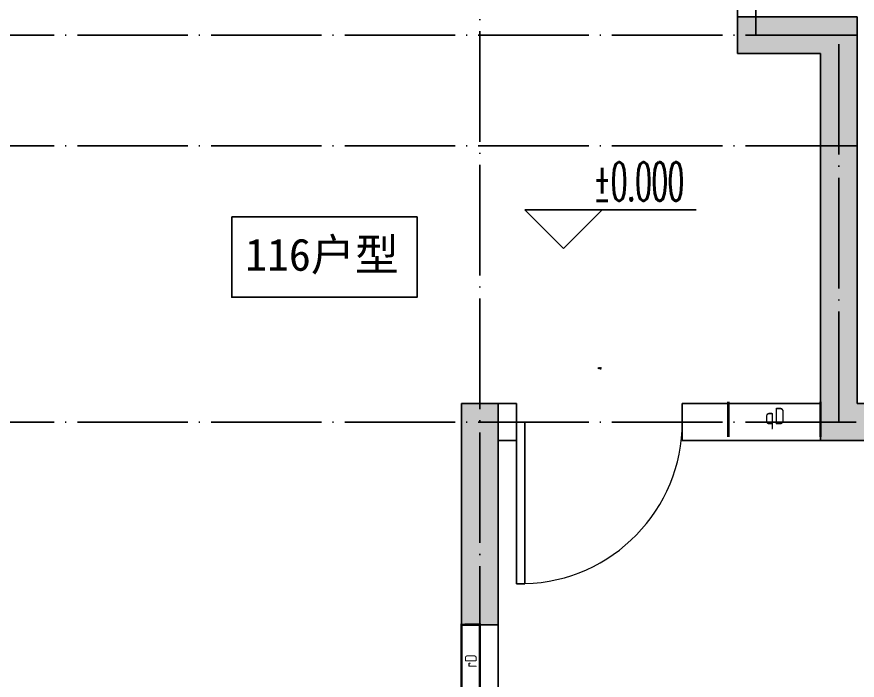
# Model space of a CAD drawing. Extents: x 27938 to 1507990, y 110129 to 923079.
# Drawn here: x 834702 to 839267, y 676056 to 679657 of the extents above; entities that cross this region are included whole.
import ezdxf

# ---------------------------------------------------------------- set-up
doc = ezdxf.new("R2010")
doc.units = 0
doc.header["$LTSCALE"] = 1000
doc.header["$MEASUREMENT"] = 0
doc.linetypes.add('DOTE', pattern=[2.4200000000000004, 2, -0.2, 0.02, -0.2])
for name, color, linetype in [('COLUMN', 9, 'Continuous'), ('DIM_ELEV', 3, 'Continuous'), ('DOTE', 1, 'Continuous'), ('PUB_HATCH', 8, 'Continuous'), ('PUB_TEXT', 4, 'Continuous'), ('WALL', 9, 'Continuous'), ('WINDOW', 4, 'Continuous'), ('WINDOW_TEXT', 7, 'Continuous')]:
    doc.layers.add(name, color=color, linetype=linetype)
doc.layers.add('EQUIP-消防', color=3, linetype='Continuous', lineweight=20)
doc.styles.add('_TCH_DIM', font='SIMPLEX.shx', dxfattribs={"width": 0.7, "bigfont": 'GBCBIG.shx'})
doc.styles.add('_TCH_WINDOW', font='SIMPLEX.shx', dxfattribs={"width": 0.7, "height": 3.5, "bigfont": 'GBCBIG.shx'})
doc.styles.add('房间名称', font='TSSDENG', dxfattribs={"width": 0.8, "bigfont": 'HZTXT'})
doc.styles.add('黑体', font='simhei.ttf')

# ---------------------------------------------------------------- blocks, each defined once
blk = doc.blocks.new('GFDGFSDFGD')
at = {"layer": 'PUB_HATCH'}
for points in [[(431966.5784036494, 370823.7242366532), (431316.5776486206, 370823.7237811558), (431316.5776486206, 370623.7235008508), (431766.5784036494, 370623.7242366532), (431766.5784024601, 368523.7281419866), (432166.5784024601, 368523.7281419866), (432166.5784024601, 368723.7281419866), (431966.5784025923, 368723.7281419866)], [(429816.5903770567, 368723.7167772611), (429816.5903740046, 367523.7257142118), (430016.5903773749, 367523.7239627372), (430016.5903773351, 368723.7167773817)]]:
    blk.add_hatch(color=0, dxfattribs=at).paths.add_polyline_path(points)
at = {"layer": 'COLUMN', "color": 0}
for p, q in [((431966.5784036494, 370823.7242366532), (431316.5776486206, 370823.7237811558)), ((431316.5776486206, 370823.7237811558), (431316.5776486206, 370623.7235008508)), ((431966.5784025923, 368723.7281419866), (431966.5784036494, 370823.7242366532)), ((431316.5776486206, 370623.7235008508), (431766.5784036494, 370623.7242366532)), ((431766.5784036494, 370623.7242366532), (431766.5784024601, 368523.7281419866)), ((429816.5903770567, 368723.7167772611), (429816.5903740046, 367523.7257142118)), ((430016.5903773351, 368723.7167773817), (429816.5903770567, 368723.7167772611)), ((430016.5903773749, 367523.7239627372), (430016.5903773351, 368723.7167773817)), ((432166.5784024601, 368723.7281419866), (431966.5784025923, 368723.7281419866)), ((431766.5784024601, 368523.7281419866), (432166.5784024601, 368523.7281419866)), ((429816.5903740046, 367523.7257142118), (430016.5903773749, 367523.7239627372))]:
    blk.add_line(p, q, dxfattribs=at)
blk = doc.blocks.new('GDGRDGDRGDFD')
at = {"layer": 'EQUIP-消防', "const_width": 12.82051282052028}
blk.add_lwpolyline([(136866.5605577994, 335507.811971089), (136366.5605577994, 335507.8119710906), (136366.5605577991, 335347.8119710904), (136866.5605577991, 335347.8119710888)], close=True, dxfattribs=at)
at = {"layer": 'PUB_TEXT', "color": 7, "true_color": 0xffffff, "style": '房间名称', "width": 0.8}
blk.add_text('qD', height=90, dxfattribs=at).set_placement((136565.0499633249, 335395.5346836653))
blk = doc.blocks.new('FSFSFSFSEG')
at = {"layer": 'EQUIP-消防', "const_width": 12.82051282052028}
blk.add_lwpolyline([(136866.5605577994, 335152.5449090759), (136466.5605577994, 335152.5449090774), (136466.5605577991, 335052.5449090772), (136866.5605577991, 335052.5449090757)], close=True, dxfattribs=at)
at = {"layer": 'PUB_TEXT', "color": 7, "true_color": 0xffffff, "style": '房间名称', "width": 0.8}
blk.add_text('rD', height=64.8, dxfattribs=at).set_placement((136633.7425204425, 335069.0046025831))
blk = doc.blocks.new('GHFHFHTFHCSDCS')
blk.add_blockref('GDGRDGDRGDFD', (294900.0178471453, 33215.91286097257))
at = {"rotation": 89.99999999297357}
blk.add_blockref('FSFSFSFSEG', (764969.1235946793, 230657.1642343822), dxfattribs=at)
blk = doc.blocks.new('$DorLib2D$00000001')
at = {"color": 0}
for p, q in [((0.45, 0.9750000000000001), (0.5000000000000002, 0.9750000000000001)), ((0.45, 0), (0.45, 0.9750000000000001)), ((0.5, 0), (0.5, 0.9750000000000001)), ((0.5, 0), (0.45, 0))]:
    blk.add_line(p, q, dxfattribs=at)
at = {"color": 0, "lineweight": 13}
blk.add_arc((0.475, 0), 0.975, 91.4692835813538, 180, dxfattribs=at)

msp = doc.modelspace()

# ---------------------------------------------------------------- linework, layer by layer
at = {"color": 8}
msp.add_lwpolyline([(835869.5144995571, 678570.8178642337), (836875.5144995571, 678570.8178642337), (836875.5144995571, 678134.8178642337), (835869.5144995571, 678134.8178642337)], close=True, dxfattribs=at)
at = {"layer": 'DIM_ELEV', "color": 8}
for p, q in [((837671.4964075809, 678399.9619961986), (837461.4964075809, 678609.9619961986)), ((837461.4964075809, 678609.9619961986), (838392.385069097, 678609.9619961986)), ((837671.4964075809, 678399.9619961986), (837881.4964075809, 678609.9619961986))]:
    msp.add_line(p, q, dxfattribs=at)
at = {"layer": 'DOTE', "color": 169, "linetype": 'DOTE', "ltscale": 0.3}
for p, q in [((837216.7956126102, 681757.1717853851), (837216.5572264537, 665375.1987858047)), ((838716.5779595133, 679557.1717846461), (838716.5779592488, 681157.171784647)), ((879916.5787021175, 679557.1717846459), (825916.5787028719, 679557.1717846461)), ((839166.5787075108, 677457.1717846519), (839166.5787075956, 679557.171784628)), ((879916.5787021175, 678957.1717855956), (825916.5787028719, 678957.1717855958)), ((879916.5787021175, 677457.1717838696), (825916.5787028719, 677457.1717849062))]:
    msp.add_line(p, q, dxfattribs=at)
at = {"layer": 'WALL', "color": 8}
for p, q in [((838616.5779500221, 679807.1717919214), (838616.5779500915, 679457.1717846262)), ((838616.5779500915, 679457.1717846262), (839066.5787052122, 679457.1717846262)), ((839066.5787073963, 677557.1717846091), (839066.5787052122, 679457.1717846262)), ((837116.5787021259, 674557.1717846922), (837116.578702494, 677557.1717846467)), ((837416.57870259, 677557.1717845974), (837116.578702494, 677557.1717846467)), ((837416.5787025862, 677357.1717846695), (837416.57870259, 677557.1717845974)), ((839066.5787073963, 677557.1717846091), (838316.5787027427, 677557.1717845801)), ((838316.5787027427, 677557.1717845801), (838316.5787027387, 677357.1717846674)), ((837316.578702109, 674457.171784677), (837316.5787024695, 677357.171784656)), ((837316.5787024695, 677357.171784656), (837416.5787025862, 677357.1717846695)), ((838316.5787027387, 677357.1717846674), (839166.5787074864, 677357.1717846517)), ((839166.578705072, 677357.1717846341), (840316.5787096277, 677357.171784679))]:
    msp.add_line(p, q, dxfattribs=at)

# ---------------------------------------------------------------- block references
at = {"color": 8}
for name, p in [('GFDGFSDFGD', (407300.0000036058, 308833.4469531167)), ('GHFHFHTFHCSDCS', (407300.0000000225, 308833.4469530944))]:
    msp.add_blockref(name, p, dxfattribs=at)
at = {"layer": 'WINDOW', "color": 8}
ref = msp.add_blockref('$DorLib2D$00000001', (837866.5787026366, 677457.1717846767), dxfattribs=dict(at, xscale=900, yscale=900, zscale=900, rotation=179.9999999988986))
ref.add_attrib('A', 'M0922', (837859.7187026419, 677746.6967846769), dxfattribs={"layer": 'WINDOW_TEXT', "color": 8, "ltscale": 0.5, "height": 5.95, "rotation": 359.9999999988985, "style": '_TCH_WINDOW', "width": 0.4941176470588236})

# ---------------------------------------------------------------- texts
at = {"color": 8, "style": '黑体'}
msp.add_text('116户型', height=175, dxfattribs=at).set_placement((835941.5607753106, 678278.6307486704))
at = {"layer": 'DIM_ELEV', "color": 7, "style": '_TCH_DIM', "width": 0.4941176470588236}
msp.add_text('%%P0.000', height=208.25, dxfattribs=at).set_placement((837832.385069097, 678658.9619961986))

doc.saveas('drawing.dxf')
